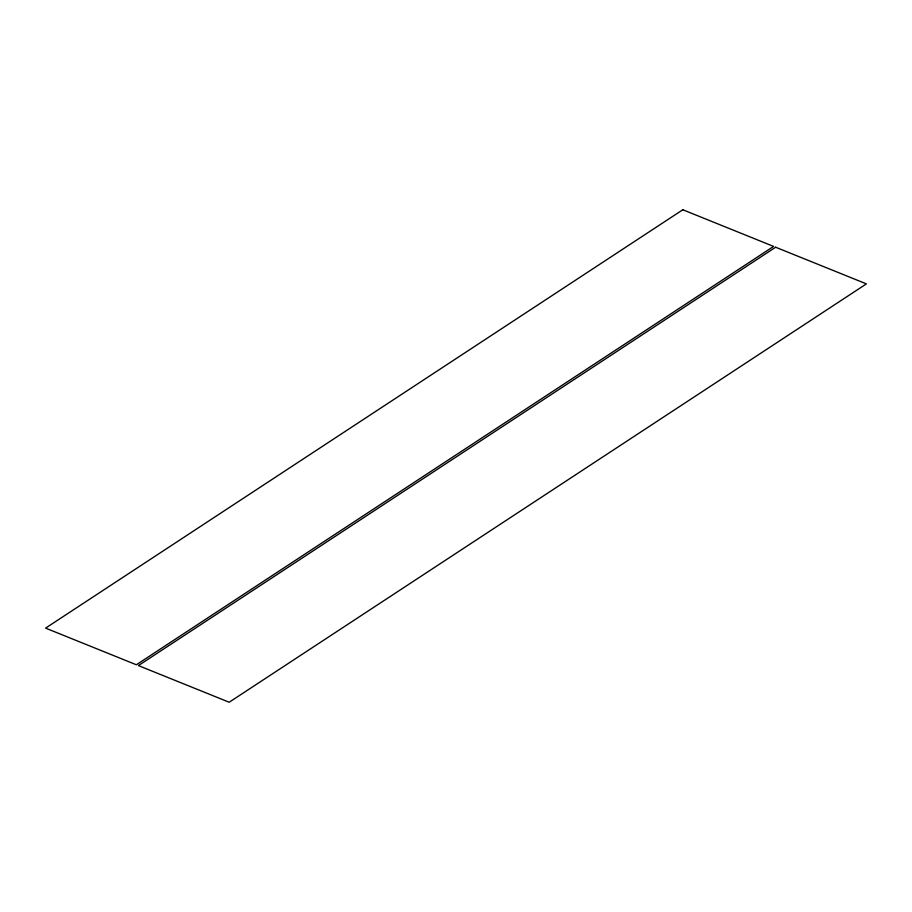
<?xml version="1.0" encoding="UTF-8"?>
<svg xmlns="http://www.w3.org/2000/svg" width="912" height="912" viewBox="0 0 912 912"><rect width="100%" height="100%" fill="white"/><g stroke="black" fill="none" stroke-linecap="round" stroke-linejoin="round"><path stroke-width="1.37" d="M682.814 209.76L45.6 628.117L136.367 664.768L773.593 246.411L682.814 209.76M775.633 247.232L138.407 665.589L229.186 702.24L866.4 283.883L775.633 247.232"/></g></svg>
